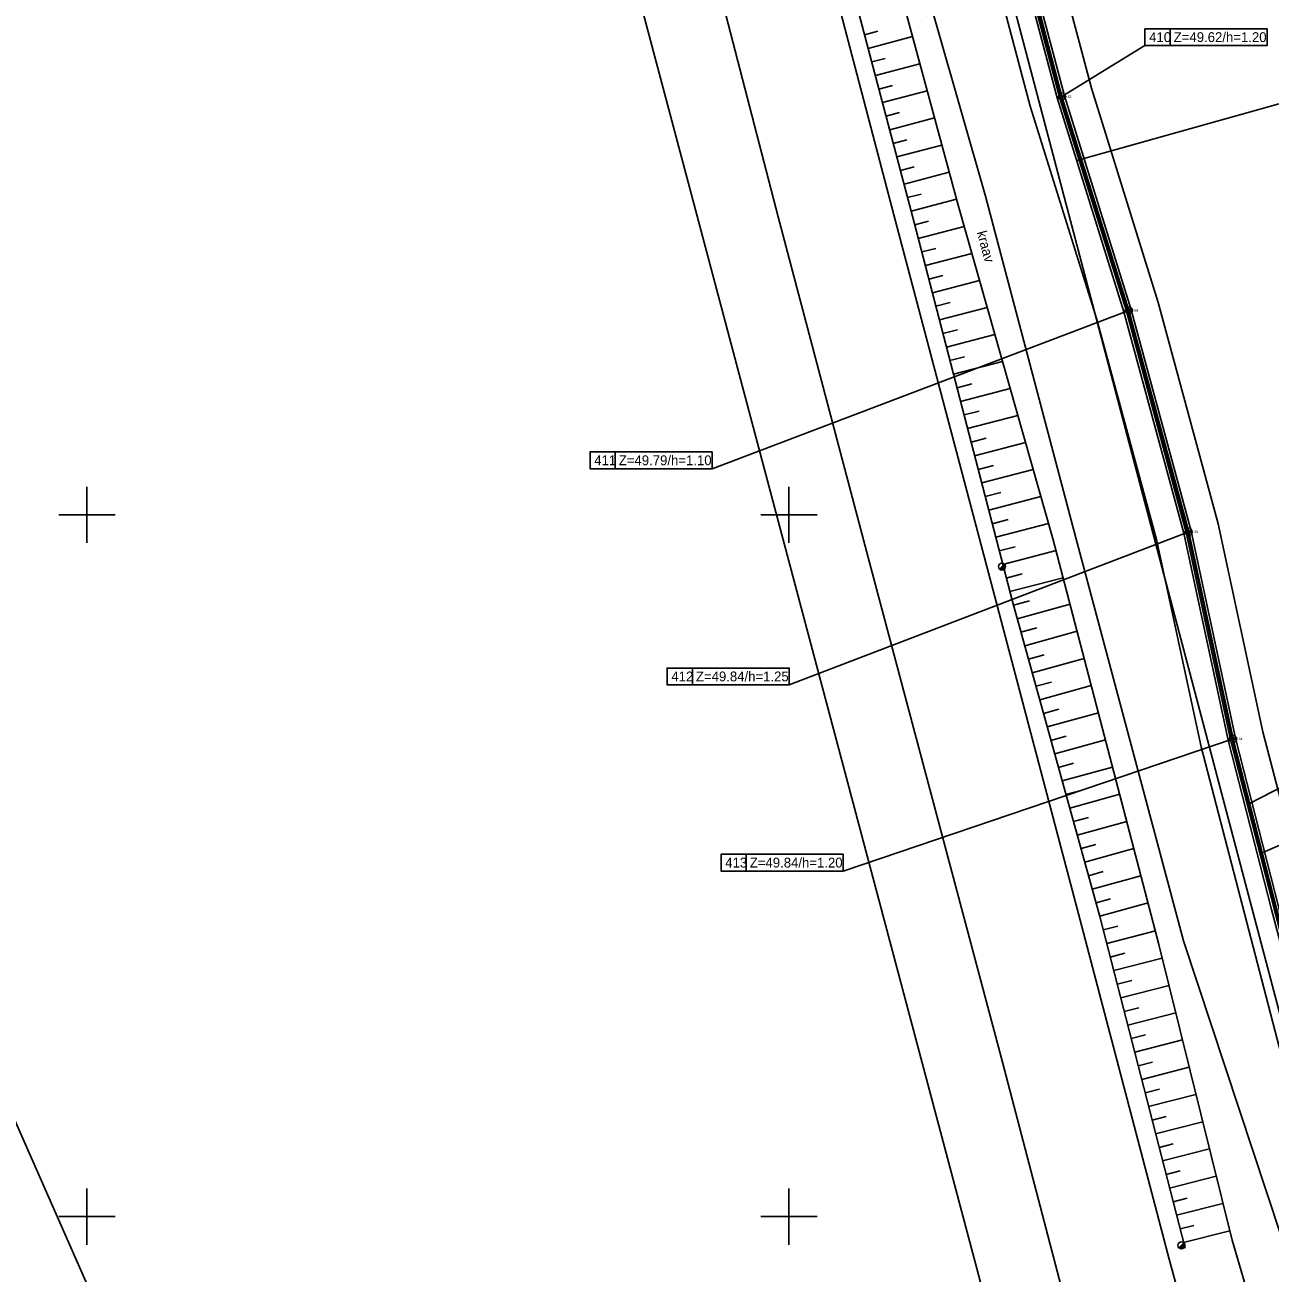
# Model space of a CAD drawing. Extents: x 567882 to 578407, y 6567824 to 6585634.
# Drawn here: x 574595.6 to 574684.3, y 6578146 to 6578234.9 of the extents above; entities that cross this region are included whole.
import ezdxf

# ---------------------------------------------------------------- set-up
doc = ezdxf.new("R2010")
doc.units = 0
for name, color, linetype in [('ABIJOONIS', 7, 'Continuous'), ('KOORDPUNKT', 7, 'Continuous'), ('KPKAABEL', 7, 'Continuous'), ('LIIKLUS', 7, 'Continuous'), ('MOOTKORG-EH2000', 7, 'Continuous'), ('MOOTMPUNKT', 7, 'Continuous'), ('MOOTPIIR', 7, 'Continuous'), ('PIIR', 7, 'Continuous'), ('RELJEEF', 7, 'Continuous'), ('SITRASS', 7, 'Continuous'), ('TEE', 7, 'Continuous'), ('VEEKOGU', 7, 'Continuous'), ('VORK', 7, 'Continuous'), ('VORMISTUS', 7, 'Continuous')]:
    doc.layers.add(name, color=color, linetype=linetype)

msp = doc.modelspace()

# ---------------------------------------------------------------- linework, layer by layer
at = {"layer": 'ABIJOONIS'}
for p, q in [((574677.16, 6578233.439), (574677.16, 6578234.639)), ((574637.631, 6578203.29), (574637.631, 6578204.49)), ((574643.125, 6578187.889), (574643.125, 6578189.089)), ((574646.962, 6578174.625), (574646.962, 6578175.825))]:
    msp.add_line(p, q, dxfattribs=at)
for points in [[(574669.45, 6578229.809), (574675.36, 6578233.439), (574684.06, 6578233.439), (574684.06, 6578234.639), (574675.36, 6578234.639), (574675.36, 6578233.439)], [(574670.5, 6578225.24), (574689.139, 6578230.485), (574692.364, 6578219.025)], [(574674.211, 6578214.571), (574644.531, 6578203.29), (574635.831, 6578203.29), (574635.831, 6578204.49), (574644.531, 6578204.49), (574644.531, 6578203.29)], [(574678.475, 6578198.794), (574650.025, 6578187.889), (574641.325, 6578187.889), (574641.325, 6578189.089), (574650.025, 6578189.089), (574650.025, 6578187.889)], [(574681.638, 6578184.04), (574653.862, 6578174.625), (574645.162, 6578174.625), (574645.162, 6578175.825), (574653.862, 6578175.825), (574653.862, 6578174.625)]]:
    msp.add_lwpolyline(points, dxfattribs=at)
at = {"layer": 'KOORDPUNKT'}
for centre, radius in [((574669.45, 6578229.809), 0.25), ((574669.45, 6578229.809), 0.025), ((574669.45, 6578229.809), 0.0221), ((574669.45, 6578229.809), 0.0191), ((574669.45, 6578229.809), 0.0161), ((574669.45, 6578229.809), 0.0132), ((574669.45, 6578229.809), 0.0102), ((574669.45, 6578229.809), 0.00726), ((574669.45, 6578229.809), 0.0043), ((574674.211, 6578214.571), 0.25), ((574674.211, 6578214.571), 0.025), ((574674.211, 6578214.571), 0.0221), ((574674.211, 6578214.571), 0.0191), ((574674.211, 6578214.571), 0.0161), ((574674.211, 6578214.571), 0.0132), ((574674.211, 6578214.571), 0.0102), ((574674.211, 6578214.571), 0.00726), ((574674.211, 6578214.571), 0.0043), ((574678.475, 6578198.794), 0.25), ((574678.475, 6578198.794), 0.025), ((574678.475, 6578198.794), 0.0221), ((574678.475, 6578198.794), 0.0191), ((574678.475, 6578198.794), 0.0161), ((574678.475, 6578198.794), 0.0132), ((574678.475, 6578198.794), 0.0102), ((574678.475, 6578198.794), 0.00726), ((574678.475, 6578198.794), 0.0043), ((574681.638, 6578184.04), 0.25), ((574681.638, 6578184.04), 0.025), ((574681.638, 6578184.04), 0.0221), ((574681.638, 6578184.04), 0.0191), ((574681.638, 6578184.04), 0.0161), ((574681.638, 6578184.04), 0.0132), ((574681.638, 6578184.04), 0.0102), ((574681.638, 6578184.04), 0.00726), ((574681.638, 6578184.04), 0.0043)]:
    msp.add_circle(centre, radius, dxfattribs=at)
at = {"layer": 'KPKAABEL'}
for points in [[(574606.099, 6578452.18), (574608.368, 6578442.877), (574609.659, 6578438.352), (574613.257, 6578424.321), (574616.82, 6578411.434), (574621.301, 6578394.148), (574625.85, 6578376.948), (574630.617, 6578360.751), (574631.983, 6578355.623), (574634.43, 6578343.9), (574639.05, 6578326.956), (574643.639, 6578309.938), (574648.061, 6578293.92), (574653.251, 6578277.844), (574657.494, 6578264.303), (574662.062, 6578253.032), (574666.803, 6578238.401), (574669.104, 6578229.709), (574673.865, 6578214.47), (574678.125, 6578198.709), (574681.288, 6578183.958), (574684.379, 6578171.878), (574688.398, 6578156.679), (574693.153, 6578140.136)], [(574606.099, 6578452.18), (574608.368, 6578442.877), (574609.659, 6578438.352), (574613.257, 6578424.321), (574616.82, 6578411.434), (574621.301, 6578394.148), (574625.85, 6578376.948), (574630.617, 6578360.751), (574631.983, 6578355.623), (574634.43, 6578343.9), (574639.05, 6578326.956), (574643.639, 6578309.938), (574648.061, 6578293.92), (574653.251, 6578277.844), (574657.494, 6578264.303), (574662.062, 6578253.032), (574666.803, 6578238.401), (574669.104, 6578229.709), (574673.865, 6578214.47), (574678.125, 6578198.709), (574681.288, 6578183.958), (574684.379, 6578171.878), (574688.398, 6578156.679), (574693.153, 6578140.136)], [(574606.274, 6578452.225), (574608.542, 6578442.923), (574609.833, 6578438.399), (574613.431, 6578424.368), (574616.994, 6578411.481), (574621.475, 6578394.194), (574626.024, 6578376.995), (574630.877, 6578360.607), (574632.194, 6578355.696), (574634.604, 6578343.945), (574639.223, 6578327.003), (574643.812, 6578309.985), (574648.234, 6578293.971), (574653.422, 6578277.899), (574657.664, 6578264.364), (574662.231, 6578253.093), (574666.976, 6578238.452), (574669.277, 6578229.759), (574674.038, 6578214.52), (574678.3, 6578198.751), (574681.463, 6578183.999), (574684.553, 6578171.924), (574688.571, 6578156.727), (574693.327, 6578140.185)], [(574606.274, 6578452.225), (574608.542, 6578442.923), (574609.833, 6578438.399), (574613.431, 6578424.368), (574616.994, 6578411.481), (574621.475, 6578394.194), (574626.024, 6578376.995), (574630.877, 6578360.607), (574632.194, 6578355.696), (574634.604, 6578343.945), (574639.223, 6578327.003), (574643.812, 6578309.985), (574648.234, 6578293.971), (574653.422, 6578277.899), (574657.664, 6578264.364), (574662.231, 6578253.093), (574666.976, 6578238.452), (574669.277, 6578229.759), (574674.038, 6578214.52), (574678.3, 6578198.751), (574681.463, 6578183.999), (574684.553, 6578171.924), (574688.571, 6578156.727), (574693.327, 6578140.185)], [(574606.448, 6578452.269), (574608.716, 6578442.969), (574610.007, 6578438.447), (574613.605, 6578424.414), (574617.168, 6578411.527), (574621.649, 6578394.24), (574626.198, 6578377.041), (574631.084, 6578360.651), (574632.352, 6578355.669), (574634.778, 6578343.99), (574639.397, 6578327.05), (574643.986, 6578310.032), (574648.406, 6578294.023), (574653.594, 6578277.954), (574657.834, 6578264.425), (574662.401, 6578253.155), (574667.148, 6578238.502), (574669.45, 6578229.809), (574674.211, 6578214.571), (574678.475, 6578198.794), (574681.638, 6578184.04), (574684.727, 6578171.969), (574688.745, 6578156.775), (574693.5, 6578140.234)], [(574606.448, 6578452.269), (574608.716, 6578442.969), (574610.007, 6578438.447), (574613.605, 6578424.414), (574617.168, 6578411.527), (574621.649, 6578394.24), (574626.198, 6578377.041), (574631.084, 6578360.651), (574632.352, 6578355.669), (574634.778, 6578343.99), (574639.397, 6578327.05), (574643.986, 6578310.032), (574648.406, 6578294.023), (574653.594, 6578277.954), (574657.834, 6578264.425), (574662.401, 6578253.155), (574667.148, 6578238.502), (574669.45, 6578229.809), (574674.211, 6578214.571), (574678.475, 6578198.794), (574681.638, 6578184.04), (574684.727, 6578171.969), (574688.745, 6578156.775), (574693.5, 6578140.234)], [(574606.623, 6578452.313), (574608.89, 6578443.015), (574610.18, 6578438.494), (574613.779, 6578424.46), (574617.342, 6578411.574), (574621.824, 6578394.285), (574626.372, 6578377.088), (574631.285, 6578360.653), (574632.445, 6578355.777), (574634.952, 6578344.036), (574639.571, 6578327.097), (574644.16, 6578310.08), (574648.579, 6578294.075), (574653.766, 6578278.008), (574658.003, 6578264.485), (574662.57, 6578253.217), (574667.321, 6578238.553), (574669.623, 6578229.859), (574674.383, 6578214.621), (574678.65, 6578198.836), (574681.814, 6578184.082), (574684.901, 6578172.014), (574688.918, 6578156.822), (574693.673, 6578140.282)], [(574631.523, 6578358.199), (574632.194, 6578355.696), (574634.778, 6578343.99), (574639.397, 6578327.05), (574643.986, 6578310.032), (574648.406, 6578294.023), (574653.594, 6578277.954), (574657.834, 6578264.425), (574662.401, 6578253.155), (574667.148, 6578238.502), (574669.45, 6578229.809), (574674.211, 6578214.571), (574678.475, 6578198.794), (574681.638, 6578184.04), (574684.727, 6578171.969), (574688.745, 6578156.775), (574693.5, 6578140.234)], [(574631.523, 6578358.199), (574632.194, 6578355.696), (574634.778, 6578343.99), (574639.397, 6578327.05), (574643.986, 6578310.032), (574648.406, 6578294.023), (574653.594, 6578277.954), (574657.834, 6578264.425), (574662.401, 6578253.155), (574667.148, 6578238.502), (574669.45, 6578229.809), (574674.211, 6578214.571), (574678.475, 6578198.794), (574681.638, 6578184.04), (574684.727, 6578171.969), (574688.745, 6578156.775), (574693.5, 6578140.234)], [(574631.679, 6578358.31), (574632.352, 6578355.669), (574634.952, 6578344.036), (574639.571, 6578327.097), (574644.16, 6578310.08), (574648.579, 6578294.075), (574653.766, 6578278.008), (574658.003, 6578264.485), (574662.57, 6578253.217), (574667.321, 6578238.553), (574669.623, 6578229.859), (574674.383, 6578214.621), (574678.65, 6578198.836), (574681.814, 6578184.082), (574684.901, 6578172.014), (574688.918, 6578156.822), (574693.673, 6578140.282)], [(574631.679, 6578358.31), (574632.352, 6578355.669), (574634.952, 6578344.036), (574639.571, 6578327.097), (574644.16, 6578310.08), (574648.579, 6578294.075), (574653.766, 6578278.008), (574658.003, 6578264.485), (574662.57, 6578253.217), (574667.321, 6578238.553), (574669.623, 6578229.859), (574674.383, 6578214.621), (574678.65, 6578198.836), (574681.814, 6578184.082), (574684.901, 6578172.014), (574688.918, 6578156.822), (574693.673, 6578140.282)], [(574682.816, 6578179.438), (574691.668, 6578183.988), (574704.932, 6578183.988)], [(574683.715, 6578175.923), (574693.216, 6578180.057), (574704.66, 6578180.057)]]:
    msp.add_lwpolyline(points, dxfattribs=at)
at = {"layer": 'LIIKLUS'}
for p, q in [((574664.993, 6578196.139), (574665.347, 6578196.492)), ((574677.783, 6578147.775), (574678.137, 6578148.128))]:
    msp.add_line(p, q, dxfattribs=at)
for centre in [(574665.17, 6578196.315), (574677.96, 6578147.951)]:
    msp.add_circle(centre, 0.25, dxfattribs=at)
for centre, radius, start, end in [((574665.17, 6578196.315), 0.225, 224.85406, 45.03563), ((574665.17, 6578196.315), 0.2, 224.84272, 45.04698), ((574665.17, 6578196.315), 0.175, 224.82813, 45.06157), ((574665.17, 6578196.315), 0.15, 224.80867, 45.08103), ((574665.17, 6578196.315), 0.125, 224.78144, 45.10826), ((574665.17, 6578196.315), 0.1, 224.74058, 45.14911), ((574665.17, 6578196.315), 0.075, 224.67249, 45.2172), ((574665.17, 6578196.315), 0.05, 224.53632, 45.35338), ((574665.17, 6578196.315), 0.025, 224.12776, 45.76193), ((574677.96, 6578147.951), 0.225, 224.85406, 45.03563), ((574677.96, 6578147.951), 0.2, 224.84272, 45.04698), ((574677.96, 6578147.951), 0.175, 224.82813, 45.06157), ((574677.96, 6578147.951), 0.15, 224.80867, 45.08103), ((574677.96, 6578147.951), 0.125, 224.78144, 45.10826), ((574677.96, 6578147.951), 0.1, 224.74058, 45.14911), ((574677.96, 6578147.951), 0.075, 224.67249, 45.2172), ((574677.96, 6578147.951), 0.05, 224.53632, 45.35338), ((574677.96, 6578147.951), 0.025, 224.12776, 45.76193)]:
    msp.add_arc(centre, radius, start, end, dxfattribs=at)
at = {"layer": 'MOOTMPUNKT'}
for centre in [(574669.45, 6578229.809), (574674.211, 6578214.571), (574678.475, 6578198.794), (574681.638, 6578184.04)]:
    msp.add_circle(centre, 0.1, dxfattribs=at)
at = {"layer": 'MOOTPIIR'}
for points in [[(574604.345, 6578468.926), (574610.824, 6578443.531), (574619.276, 6578412.072), (574628.295, 6578377.633), (574633.236, 6578361.11), (574636.894, 6578344.512), (574650.496, 6578294.644), (574659.884, 6578265.166), (574664.473, 6578253.836), (574669.223, 6578239.166), (574671.542, 6578230.414), (574676.311, 6578215.142), (574680.581, 6578199.362), (574683.757, 6578184.538), (574690.848, 6578157.352), (574700.118, 6578124.473)], [(574695.736, 6578123.29), (574686.466, 6578156.169), (574679.352, 6578183.464), (574676.176, 6578198.239), (574671.939, 6578213.911), (574667.191, 6578229.114), (574664.881, 6578237.836), (574660.18, 6578252.345), (574655.581, 6578263.702), (574646.132, 6578293.388), (574632.5, 6578343.374), (574628.694, 6578360.211), (574623.917, 6578376.439), (574614.888, 6578410.913), (574606.427, 6578442.406), (574599.962, 6578467.747)]]:
    msp.add_lwpolyline(points, dxfattribs=at)
at = {"layer": 'PIIR'}
for points in [[(574500.75, 6578787.44), (574511.08, 6578718.68), (574561.21, 6578530.4), (574627.32, 6578282.08), (574668.2, 6578128.17)], [(574526.99, 6578757.96), (574532.71, 6578728.85), (574538.43, 6578704.96), (574646.32, 6578295.16), (574701.05, 6578309.65), (574711.89, 6578309.41), (574726.82, 6578253.32), (574665.77, 6578237.16), (574688.57, 6578150.76), (574701.86, 6578103.11)], [(574701.86, 6578103.11), (574688.57, 6578150.76), (574665.77, 6578237.16), (574659.85, 6578235.59), (574644.17, 6578294.51), (574646.32, 6578295.16), (574538.43, 6578704.96), (574532.71, 6578728.85), (574526.99, 6578757.96)]]:
    msp.add_lwpolyline(points, dxfattribs=at)
msp.add_lwpolyline([(574623.31, 6577967.61), (574624.34, 6577965.79), (574697.06, 6578016.2), (574699.45, 6578017.83), (574701.84, 6578019.48), (574699.49, 6578027.01), (574684.02, 6578072.22), (574668.2, 6578128.17), (574627.32, 6578282.08), (574507.75, 6578175.15)], close=True, dxfattribs=at)
at = {"layer": 'RELJEEF'}
for p, q in [((574655.391, 6578234.206), (574656.338, 6578234.457)), ((574655.646, 6578233.24), (574658.809, 6578234.075)), ((574655.901, 6578232.273), (574656.852, 6578232.524)), ((574656.157, 6578231.306), (574659.332, 6578232.144)), ((574656.412, 6578230.339), (574657.366, 6578230.591)), ((574656.667, 6578229.372), (574659.854, 6578230.214)), ((574656.923, 6578228.405), (574657.881, 6578228.658)), ((574657.178, 6578227.439), (574660.377, 6578228.283)), ((574657.433, 6578226.472), (574658.395, 6578226.726)), ((574657.689, 6578225.505), (574660.899, 6578226.353)), ((574657.944, 6578224.538), (574658.909, 6578224.793)), ((574658.199, 6578223.571), (574661.422, 6578224.422)), ((574658.455, 6578222.604), (574659.423, 6578222.86)), ((574658.71, 6578221.637), (574661.945, 6578222.492)), ((574658.965, 6578220.67), (574659.94, 6578220.923)), ((574659.215, 6578219.702), (574662.49, 6578220.551)), ((574659.466, 6578218.734), (574660.455, 6578218.99)), ((574659.717, 6578217.766), (574663.036, 6578218.626)), ((574659.967, 6578216.798), (574660.97, 6578217.058)), ((574660.218, 6578215.83), (574663.583, 6578216.702)), ((574660.469, 6578214.862), (574661.485, 6578215.125)), ((574660.72, 6578213.894), (574664.129, 6578214.777)), ((574660.97, 6578212.926), (574662, 6578213.193)), ((574661.221, 6578211.958), (574664.676, 6578212.853)), ((574661.472, 6578210.99), (574662.515, 6578211.26)), ((574661.723, 6578210.022), (574665.222, 6578210.928)), ((574661.973, 6578209.054), (574663.03, 6578209.327)), ((574662.224, 6578208.086), (574665.768, 6578209.004)), ((574662.475, 6578207.118), (574663.545, 6578207.395)), ((574662.726, 6578206.15), (574666.315, 6578207.079)), ((574662.976, 6578205.181), (574664.06, 6578205.462)), ((574663.227, 6578204.213), (574666.861, 6578205.155)), ((574663.478, 6578203.245), (574664.575, 6578203.529)), ((574663.729, 6578202.277), (574667.407, 6578203.23)), ((574663.979, 6578201.309), (574665.09, 6578201.597)), ((574664.23, 6578200.341), (574667.954, 6578201.306)), ((574664.481, 6578199.373), (574665.605, 6578199.664)), ((574664.731, 6578198.405), (574668.5, 6578199.381)), ((574664.982, 6578197.437), (574666.12, 6578197.732)), ((574665.233, 6578196.469), (574669.03, 6578197.452)), ((574665.484, 6578195.501), (574666.623, 6578195.796)), ((574665.734, 6578194.533), (574669.535, 6578195.517)), ((574665.99, 6578193.566), (574667.124, 6578193.881)), ((574666.257, 6578192.602), (574670.023, 6578193.648)), ((574666.525, 6578191.639), (574667.65, 6578191.951)), ((574666.792, 6578190.675), (574670.528, 6578191.712)), ((574667.06, 6578189.712), (574668.176, 6578190.022)), ((574667.327, 6578188.748), (574671.034, 6578189.777)), ((574667.594, 6578187.785), (574668.702, 6578188.092)), ((574667.862, 6578186.821), (574671.539, 6578187.842)), ((574668.129, 6578185.857), (574669.228, 6578186.162)), ((574668.397, 6578184.894), (574672.044, 6578185.906)), ((574668.664, 6578183.93), (574669.754, 6578184.233)), ((574668.932, 6578182.967), (574672.549, 6578183.971)), ((574669.199, 6578182.003), (574670.28, 6578182.303)), ((574669.467, 6578181.04), (574673.054, 6578182.035)), ((574669.734, 6578180.076), (574670.806, 6578180.374)), ((574670.002, 6578179.113), (574673.559, 6578180.1)), ((574670.269, 6578178.149), (574671.332, 6578178.444)), ((574670.537, 6578177.185), (574674.064, 6578178.165)), ((574670.804, 6578176.222), (574671.858, 6578176.514)), ((574671.072, 6578175.258), (574674.57, 6578176.229)), ((574671.339, 6578174.295), (574672.384, 6578174.585)), ((574671.607, 6578173.331), (574675.075, 6578174.294)), ((574671.874, 6578172.368), (574672.91, 6578172.655)), ((574672.142, 6578171.404), (574675.58, 6578172.358)), ((574672.39, 6578170.435), (574673.428, 6578170.702)), ((574672.639, 6578169.467), (574676.103, 6578170.356)), ((574672.887, 6578168.498), (574673.928, 6578168.765)), ((574673.136, 6578167.53), (574676.595, 6578168.417)), ((574673.385, 6578166.561), (574674.42, 6578166.827)), ((574673.633, 6578165.592), (574677.075, 6578166.476)), ((574673.882, 6578164.624), (574674.912, 6578164.888)), ((574674.13, 6578163.655), (574677.555, 6578164.534)), ((574674.379, 6578162.687), (574675.404, 6578162.95)), ((574674.628, 6578161.718), (574678.035, 6578162.592)), ((574674.876, 6578160.749), (574675.896, 6578161.011)), ((574675.125, 6578159.781), (574678.515, 6578160.651)), ((574675.373, 6578158.812), (574676.388, 6578159.072)), ((574675.622, 6578157.843), (574678.995, 6578158.709)), ((574675.87, 6578156.875), (574676.88, 6578157.134)), ((574676.119, 6578155.906), (574679.475, 6578156.768)), ((574676.368, 6578154.938), (574677.372, 6578155.195)), ((574676.616, 6578153.969), (574679.955, 6578154.826)), ((574676.865, 6578153), (574677.864, 6578153.257)), ((574677.113, 6578152.032), (574680.435, 6578152.884)), ((574677.362, 6578151.063), (574678.356, 6578151.318)), ((574677.611, 6578150.095), (574680.915, 6578150.943)), ((574677.859, 6578149.126), (574678.848, 6578149.38)), ((574678.108, 6578148.157), (574681.395, 6578149.001))]:
    msp.add_line(p, q, dxfattribs=at)
msp.add_lwpolyline([(574595.683, 6578459.45), (574601.938, 6578436.684), (574609.031, 6578410.208), (574614.157, 6578390.861), (574621.643, 6578362.148), (574627.704, 6578339.452), (574634.24, 6578314.931), (574640.227, 6578291.265), (574646.593, 6578267.202), (574652.062, 6578246.811), (574658.925, 6578220.823), (574665.918, 6578193.824), (574672.144, 6578171.395), (574678.212, 6578147.751)], dxfattribs=at)
at = {"layer": 'SITRASS'}
msp.add_lwpolyline([(574606.38, 6578452.252), (574608.648, 6578442.951), (574609.939, 6578438.428), (574613.537, 6578424.396), (574617.1, 6578411.509), (574621.582, 6578394.222), (574626.13, 6578377.023), (574630.617, 6578360.751), (574631.983, 6578355.623), (574634.71, 6578343.973), (574639.329, 6578327.032), (574643.918, 6578310.014), (574648.339, 6578294.003), (574653.527, 6578277.932), (574657.768, 6578264.401), (574662.335, 6578253.131), (574667.081, 6578238.483), (574669.383, 6578229.79), (574674.143, 6578214.551), (574678.407, 6578198.777), (574681.57, 6578184.024), (574684.659, 6578171.952), (574688.677, 6578156.756), (574693.432, 6578140.215)], dxfattribs=at)
at = {"layer": 'TEE'}
for points in [[(574586.266, 6578459.633), (574592.431, 6578436.25), (574599.063, 6578411.323), (574604.81, 6578389.512), (574611.459, 6578364.599), (574617.405, 6578342.438), (574624.593, 6578315.294), (574630.672, 6578292.283), (574637.081, 6578267.743), (574643.295, 6578244.183), (574649.24, 6578221.244), (574655.644, 6578196.974), (574665.203, 6578161.007), (574671.258, 6578137.843)], [(574683.773, 6578122.392), (574677.087, 6578146.974), (574670.735, 6578171.133), (574664.966, 6578193.003), (574657.718, 6578220.466), (574651.61, 6578243.747), (574645.593, 6578266.773), (574639.415, 6578290.376), (574632.829, 6578315.278), (574626.642, 6578338.772), (574620.397, 6578362.132), (574613.239, 6578389.206), (574607.728, 6578409.824), (574601.162, 6578434.53), (574594.992, 6578457.993)]]:
    msp.add_lwpolyline(points, dxfattribs=at)
at = {"layer": 'VEEKOGU'}
for points in [[(574681.561, 6578148.33), (574676.355, 6578169.389), (574668.832, 6578198.212), (574662.059, 6578222.069), (574655.427, 6578246.57), (574649.253, 6578268.801), (574643.994, 6578292.993), (574637.437, 6578314.411), (574630.442, 6578341.441), (574625.03, 6578358.934), (574617.071, 6578391.401), (574611.391, 6578412.361), (574604.832, 6578436.562), (574598.396, 6578461.109)], [(574600.165, 6578461.505), (574606.625, 6578437.158), (574613.161, 6578412.62), (574618.798, 6578391.61), (574626.733, 6578359.858), (574632.074, 6578341.422), (574638.975, 6578314.823), (574645.519, 6578293), (574651.095, 6578269.258), (574657.121, 6578246.798), (574664.004, 6578222.703), (574670.443, 6578198.364), (574678.101, 6578169.647), (574685.04, 6578148.676), (574691.399, 6578127.516)], [(574728.564, 6578008.941), (574726.827, 6578012.925), (574717.584, 6578032.087), (574709.601, 6578057.521), (574701.767, 6578078.613), (574693.479, 6578107.012), (574688.252, 6578125.593), (574681.561, 6578148.33)]]:
    msp.add_lwpolyline(points, dxfattribs=at)
at = {"layer": 'VORK'}
for p, q in [((574600, 6578202), (574600, 6578198)), ((574650, 6578202), (574650, 6578198)), ((574598, 6578200), (574602, 6578200)), ((574648, 6578200), (574652, 6578200)), ((574600, 6578152), (574600, 6578148)), ((574650, 6578152), (574650, 6578148)), ((574598, 6578150), (574602, 6578150)), ((574648, 6578150), (574652, 6578150))]:
    msp.add_line(p, q, dxfattribs=at)
at = {"layer": 'VORMISTUS'}
msp.add_lwpolyline([(574549.676, 6578259.473), (574681.011, 6578317.294), (574915.52, 6577784.632), (574784.185, 6577726.81)], close=True, dxfattribs=at)

# ---------------------------------------------------------------- texts
at = {"layer": 'ABIJOONIS'}
for s, p in [('410', (574675.66, 6578233.689)), ('Z=49.62/h=1.20', (574677.41, 6578233.689)), ('411', (574636.131, 6578203.54)), ('Z=49.79/h=1.10', (574637.881, 6578203.54)), ('412', (574641.625, 6578188.139)), ('Z=49.84/h=1.25', (574643.375, 6578188.139)), ('413', (574645.462, 6578174.875)), ('Z=49.84/h=1.20', (574647.212, 6578174.875))]:
    msp.add_text(s, height=0.7, dxfattribs=at).set_placement(p)
at = {"layer": 'MOOTKORG-EH2000'}
for s, p in [(' 50.82', (574669.45, 6578229.722)), (' 50.89', (574674.211, 6578214.483)), (' 51.09', (574678.475, 6578198.706)), (' 51.04', (574681.638, 6578183.953))]:
    msp.add_text(s, height=0.175, dxfattribs=at).set_placement(p)
at = {"layer": 'VEEKOGU'}
msp.add_text('kraav', height=0.7, rotation=285.30315, dxfattribs=at).set_placement((574663.376, 6578220.132))

doc.saveas('drawing.dxf')
